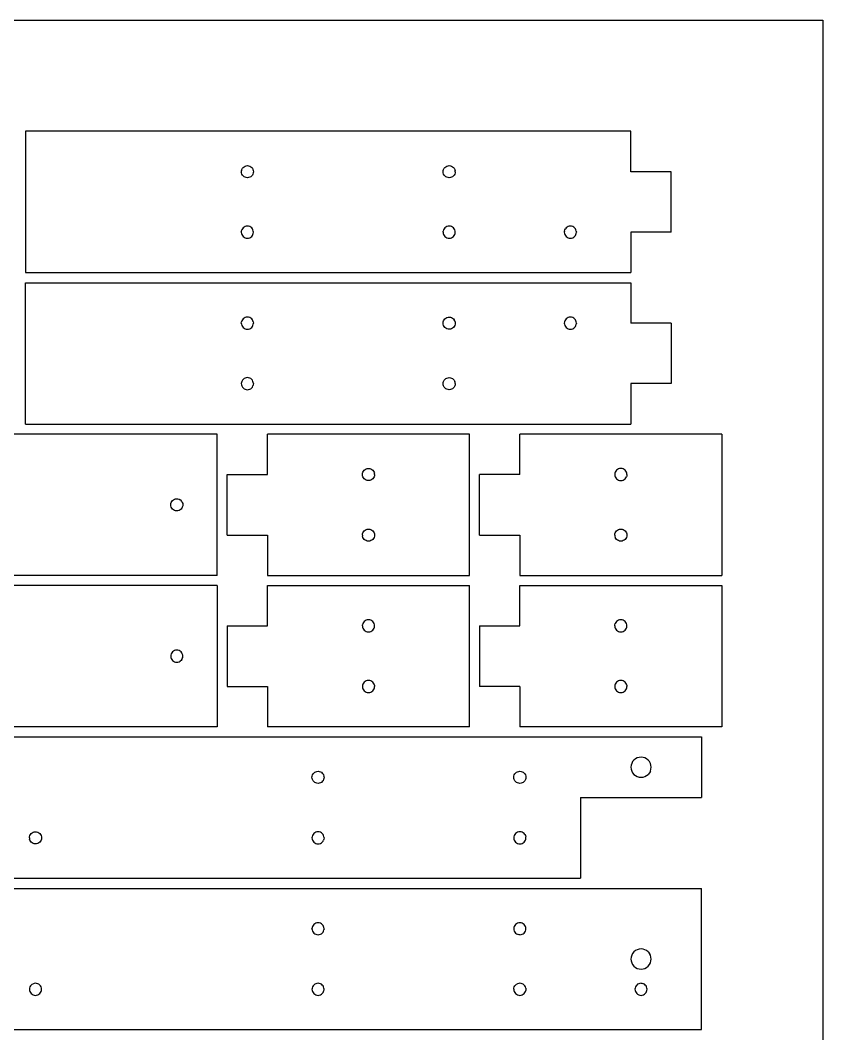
# Model space of a CAD drawing. Extents: x -122 to 122, y -61 to 61.
# Drawn here: x 82.2 to 122, y 10.8 to 61 of the extents above; entities that cross this region are included whole.
import ezdxf

# ---------------------------------------------------------------- set-up
doc = ezdxf.new("R2010")
doc.units = 0

msp = doc.modelspace()

# ---------------------------------------------------------------- linework, layer by layer
for p, q in [((-122, 61), (122, 61)), ((122, 61), (122, 10.5)), ((112.5, 55.5), (82.5, 55.5)), ((82.5, 55.5), (82.5, 48.5)), ((112.5, 53.5), (112.5, 55.5)), ((93.333, 53.749), (93.385, 53.777)), ((93.385, 53.777), (93.441, 53.794)), ((93.441, 53.794), (93.5, 53.8)), ((93.5, 53.8), (93.558, 53.794)), ((93.558, 53.794), (93.615, 53.777)), ((93.615, 53.777), (93.667, 53.749)), ((103.333, 53.749), (103.385, 53.777)), ((103.385, 53.777), (103.441, 53.794)), ((103.441, 53.794), (103.5, 53.8)), ((103.5, 53.8), (103.558, 53.794)), ((103.558, 53.794), (103.615, 53.777)), ((103.615, 53.777), (103.667, 53.749)), ((93.206, 53.559), (93.2, 53.5)), ((93.206, 53.441), (93.2, 53.5)), ((93.2, 53.5), (93.2, 53.5)), ((93.206, 53.559), (93.223, 53.615)), ((93.223, 53.385), (93.206, 53.441)), ((93.223, 53.615), (93.251, 53.667)), ((93.251, 53.333), (93.223, 53.385)), ((93.251, 53.667), (93.288, 53.712)), ((93.288, 53.288), (93.251, 53.333)), ((93.288, 53.712), (93.333, 53.749)), ((93.333, 53.251), (93.288, 53.288)), ((93.667, 53.749), (93.712, 53.712)), ((93.712, 53.288), (93.667, 53.251)), ((93.712, 53.712), (93.749, 53.667)), ((93.749, 53.333), (93.712, 53.288)), ((93.749, 53.667), (93.777, 53.615)), ((93.777, 53.385), (93.749, 53.333)), ((93.777, 53.615), (93.794, 53.559)), ((93.794, 53.441), (93.777, 53.385)), ((93.794, 53.559), (93.8, 53.5)), ((93.8, 53.5), (93.794, 53.441)), ((93.8, 53.5), (93.8, 53.5)), ((103.2, 53.5), (103.206, 53.559)), ((103.206, 53.441), (103.2, 53.5)), ((103.2, 53.5), (103.2, 53.5)), ((103.206, 53.559), (103.223, 53.615)), ((103.223, 53.385), (103.206, 53.441)), ((103.223, 53.615), (103.251, 53.667)), ((103.251, 53.333), (103.223, 53.385)), ((103.251, 53.667), (103.288, 53.712)), ((103.288, 53.288), (103.251, 53.333)), ((103.288, 53.712), (103.333, 53.749)), ((103.333, 53.251), (103.288, 53.288)), ((103.667, 53.749), (103.712, 53.712)), ((103.712, 53.288), (103.667, 53.251)), ((103.712, 53.712), (103.749, 53.667)), ((103.749, 53.333), (103.712, 53.288)), ((103.749, 53.667), (103.777, 53.615)), ((103.777, 53.385), (103.749, 53.333)), ((103.777, 53.615), (103.794, 53.559)), ((103.794, 53.441), (103.777, 53.385)), ((103.8, 53.5), (103.794, 53.559)), ((103.8, 53.5), (103.794, 53.441)), ((103.8, 53.5), (103.8, 53.5)), ((114.5, 53.5), (112.5, 53.5)), ((114.5, 50.5), (114.5, 53.5)), ((93.385, 53.223), (93.333, 53.251)), ((93.441, 53.206), (93.385, 53.223)), ((93.5, 53.2), (93.441, 53.206)), ((93.558, 53.206), (93.5, 53.2)), ((93.615, 53.223), (93.558, 53.206)), ((93.667, 53.251), (93.615, 53.223)), ((103.385, 53.223), (103.333, 53.251)), ((103.441, 53.206), (103.385, 53.223)), ((103.5, 53.2), (103.441, 53.206)), ((103.558, 53.206), (103.5, 53.2)), ((103.615, 53.223), (103.558, 53.206)), ((103.667, 53.251), (103.615, 53.223)), ((93.385, 50.777), (93.333, 50.749)), ((93.441, 50.794), (93.385, 50.777)), ((93.5, 50.8), (93.441, 50.794)), ((93.558, 50.794), (93.5, 50.8)), ((93.615, 50.777), (93.558, 50.794)), ((93.667, 50.749), (93.615, 50.777)), ((103.385, 50.777), (103.333, 50.749)), ((103.441, 50.794), (103.385, 50.777)), ((103.5, 50.8), (103.441, 50.794)), ((103.558, 50.794), (103.5, 50.8)), ((103.615, 50.777), (103.558, 50.794)), ((103.667, 50.749), (103.615, 50.777)), ((109.385, 50.777), (109.333, 50.749)), ((109.441, 50.794), (109.385, 50.777)), ((109.5, 50.8), (109.441, 50.794)), ((109.558, 50.794), (109.5, 50.8)), ((109.615, 50.777), (109.558, 50.794)), ((109.667, 50.749), (109.615, 50.777)), ((93.2, 50.5), (93.206, 50.559)), ((93.2, 50.5), (93.2, 50.5)), ((93.2, 50.5), (93.206, 50.441)), ((93.206, 50.559), (93.223, 50.615)), ((93.206, 50.441), (93.223, 50.385)), ((93.251, 50.667), (93.223, 50.615)), ((93.223, 50.385), (93.251, 50.333)), ((93.288, 50.712), (93.251, 50.667)), ((93.251, 50.333), (93.288, 50.288)), ((93.333, 50.749), (93.288, 50.712)), ((93.288, 50.288), (93.333, 50.251)), ((93.333, 50.251), (93.385, 50.223)), ((93.615, 50.223), (93.667, 50.251)), ((93.712, 50.712), (93.667, 50.749)), ((93.667, 50.251), (93.712, 50.288)), ((93.749, 50.667), (93.712, 50.712)), ((93.712, 50.288), (93.749, 50.333)), ((93.777, 50.615), (93.749, 50.667)), ((93.749, 50.333), (93.777, 50.385)), ((93.794, 50.559), (93.777, 50.615)), ((93.777, 50.385), (93.794, 50.441)), ((93.8, 50.5), (93.794, 50.559)), ((93.794, 50.441), (93.8, 50.5)), ((93.8, 50.5), (93.8, 50.5)), ((103.2, 50.5), (103.206, 50.559)), ((103.2, 50.5), (103.2, 50.5)), ((103.2, 50.5), (103.206, 50.441)), ((103.223, 50.615), (103.206, 50.559)), ((103.206, 50.441), (103.223, 50.385)), ((103.251, 50.667), (103.223, 50.615)), ((103.223, 50.385), (103.251, 50.333)), ((103.288, 50.712), (103.251, 50.667)), ((103.251, 50.333), (103.288, 50.288)), ((103.333, 50.749), (103.288, 50.712)), ((103.288, 50.288), (103.333, 50.251)), ((103.333, 50.251), (103.385, 50.223)), ((103.615, 50.223), (103.667, 50.251)), ((103.712, 50.712), (103.667, 50.749)), ((103.667, 50.251), (103.712, 50.288)), ((103.749, 50.667), (103.712, 50.712)), ((103.712, 50.288), (103.749, 50.333)), ((103.777, 50.615), (103.749, 50.667)), ((103.749, 50.333), (103.777, 50.385)), ((103.794, 50.559), (103.777, 50.615)), ((103.777, 50.385), (103.794, 50.441)), ((103.8, 50.5), (103.794, 50.559)), ((103.794, 50.441), (103.8, 50.5)), ((103.8, 50.5), (103.8, 50.5)), ((109.206, 50.559), (109.2, 50.5)), ((109.2, 50.5), (109.2, 50.5)), ((109.2, 50.5), (109.206, 50.441)), ((109.206, 50.559), (109.223, 50.615)), ((109.206, 50.441), (109.223, 50.385)), ((109.223, 50.615), (109.251, 50.667)), ((109.223, 50.385), (109.251, 50.333)), ((109.288, 50.712), (109.251, 50.667)), ((109.251, 50.333), (109.288, 50.288)), ((109.333, 50.749), (109.288, 50.712)), ((109.288, 50.288), (109.333, 50.251)), ((109.333, 50.251), (109.385, 50.223)), ((109.615, 50.223), (109.667, 50.251)), ((109.712, 50.712), (109.667, 50.749)), ((109.667, 50.251), (109.712, 50.288)), ((109.749, 50.667), (109.712, 50.712)), ((109.712, 50.288), (109.749, 50.333)), ((109.777, 50.615), (109.749, 50.667)), ((109.749, 50.333), (109.777, 50.385)), ((109.794, 50.559), (109.777, 50.615)), ((109.777, 50.385), (109.794, 50.441)), ((109.794, 50.559), (109.8, 50.5)), ((109.794, 50.441), (109.8, 50.5)), ((109.8, 50.5), (109.8, 50.5)), ((112.5, 50.5), (112.5, 48.5)), ((114.5, 50.5), (112.5, 50.5)), ((93.385, 50.223), (93.441, 50.206)), ((93.441, 50.206), (93.5, 50.2)), ((93.5, 50.2), (93.558, 50.206)), ((93.558, 50.206), (93.615, 50.223)), ((103.385, 50.223), (103.441, 50.206)), ((103.441, 50.206), (103.5, 50.2)), ((103.5, 50.2), (103.558, 50.206)), ((103.558, 50.206), (103.615, 50.223)), ((109.385, 50.223), (109.441, 50.206)), ((109.441, 50.206), (109.5, 50.2)), ((109.5, 50.2), (109.558, 50.206)), ((109.558, 50.206), (109.615, 50.223)), ((82.5, 48.5), (112.5, 48.5)), ((82.5, 48), (112.5, 48)), ((82.5, 41), (82.5, 48)), ((112.5, 48), (112.5, 46)), ((93.333, 46.249), (93.288, 46.212)), ((93.385, 46.277), (93.333, 46.249)), ((93.441, 46.294), (93.385, 46.277)), ((93.5, 46.3), (93.441, 46.294)), ((93.559, 46.294), (93.5, 46.3)), ((93.615, 46.277), (93.559, 46.294)), ((93.667, 46.249), (93.615, 46.277)), ((93.712, 46.212), (93.667, 46.249)), ((103.288, 46.212), (103.333, 46.249)), ((103.333, 46.249), (103.385, 46.277)), ((103.385, 46.277), (103.441, 46.294)), ((103.441, 46.294), (103.5, 46.3)), ((103.5, 46.3), (103.559, 46.294)), ((103.559, 46.294), (103.615, 46.277)), ((103.615, 46.277), (103.667, 46.249)), ((103.667, 46.249), (103.712, 46.212)), ((109.333, 46.249), (109.288, 46.212)), ((109.385, 46.277), (109.333, 46.249)), ((109.441, 46.294), (109.385, 46.277)), ((109.5, 46.3), (109.441, 46.294)), ((109.559, 46.294), (109.5, 46.3)), ((109.615, 46.277), (109.559, 46.294)), ((109.667, 46.249), (109.615, 46.277)), ((109.712, 46.212), (109.667, 46.249)), ((93.2, 46), (93.206, 46.059)), ((93.2, 46), (93.2, 46)), ((93.2, 46), (93.206, 45.941)), ((93.223, 46.115), (93.206, 46.059)), ((93.206, 45.941), (93.223, 45.885)), ((93.251, 46.167), (93.223, 46.115)), ((93.223, 45.885), (93.251, 45.833)), ((93.288, 46.212), (93.251, 46.167)), ((93.251, 45.833), (93.288, 45.788)), ((93.288, 45.788), (93.333, 45.751)), ((93.333, 45.751), (93.385, 45.723)), ((93.615, 45.723), (93.667, 45.751)), ((93.667, 45.751), (93.712, 45.788)), ((93.749, 46.167), (93.712, 46.212)), ((93.712, 45.788), (93.749, 45.833)), ((93.777, 46.115), (93.749, 46.167)), ((93.749, 45.833), (93.777, 45.885)), ((93.794, 46.059), (93.777, 46.115)), ((93.777, 45.885), (93.794, 45.941)), ((93.794, 46.059), (93.8, 46)), ((93.794, 45.941), (93.8, 46)), ((93.8, 46), (93.8, 46)), ((103.2, 46), (103.206, 46.059)), ((103.206, 45.941), (103.2, 46)), ((103.2, 46), (103.2, 46)), ((103.206, 46.059), (103.223, 46.115)), ((103.223, 45.885), (103.206, 45.941)), ((103.223, 46.115), (103.251, 46.167)), ((103.251, 45.833), (103.223, 45.885)), ((103.251, 46.167), (103.288, 46.212)), ((103.288, 45.788), (103.251, 45.833)), ((103.333, 45.751), (103.288, 45.788)), ((103.385, 45.723), (103.333, 45.751)), ((103.667, 45.751), (103.615, 45.723)), ((103.712, 45.788), (103.667, 45.751)), ((103.712, 46.212), (103.749, 46.167)), ((103.749, 45.833), (103.712, 45.788)), ((103.777, 46.115), (103.749, 46.167)), ((103.777, 45.885), (103.749, 45.833)), ((103.794, 46.059), (103.777, 46.115)), ((103.794, 45.941), (103.777, 45.885)), ((103.794, 46.059), (103.8, 46)), ((103.8, 46), (103.794, 45.941)), ((103.8, 46), (103.8, 46)), ((109.206, 46.059), (109.2, 46)), ((109.2, 46), (109.206, 45.941)), ((109.2, 46), (109.2, 46)), ((109.223, 46.115), (109.206, 46.059)), ((109.206, 45.941), (109.223, 45.885)), ((109.251, 46.167), (109.223, 46.115)), ((109.223, 45.885), (109.251, 45.833)), ((109.288, 46.212), (109.251, 46.167)), ((109.251, 45.833), (109.288, 45.788)), ((109.288, 45.788), (109.333, 45.751)), ((109.333, 45.751), (109.385, 45.723)), ((109.615, 45.723), (109.667, 45.751)), ((109.667, 45.751), (109.712, 45.788)), ((109.749, 46.167), (109.712, 46.212)), ((109.712, 45.788), (109.749, 45.833)), ((109.777, 46.115), (109.749, 46.167)), ((109.749, 45.833), (109.777, 45.885)), ((109.794, 46.059), (109.777, 46.115)), ((109.777, 45.885), (109.794, 45.941)), ((109.8, 46), (109.794, 46.059)), ((109.8, 46), (109.794, 45.941)), ((109.8, 46), (109.8, 46)), ((114.5, 46), (112.5, 46)), ((114.5, 46), (114.5, 43)), ((93.385, 45.723), (93.441, 45.706)), ((93.441, 45.706), (93.5, 45.7)), ((93.5, 45.7), (93.559, 45.706)), ((93.559, 45.706), (93.615, 45.723)), ((103.441, 45.706), (103.385, 45.723)), ((103.5, 45.7), (103.441, 45.706)), ((103.559, 45.706), (103.5, 45.7)), ((103.615, 45.723), (103.559, 45.706)), ((109.385, 45.723), (109.441, 45.706)), ((109.441, 45.706), (109.5, 45.7)), ((109.5, 45.7), (109.559, 45.706)), ((109.559, 45.706), (109.615, 45.723)), ((93.333, 43.249), (93.288, 43.212)), ((93.385, 43.277), (93.333, 43.249)), ((93.441, 43.294), (93.385, 43.277)), ((93.5, 43.3), (93.441, 43.294)), ((93.559, 43.294), (93.5, 43.3)), ((93.615, 43.277), (93.559, 43.294)), ((93.667, 43.249), (93.615, 43.277)), ((93.712, 43.212), (93.667, 43.249)), ((103.288, 43.212), (103.333, 43.249)), ((103.333, 43.249), (103.385, 43.277)), ((103.385, 43.277), (103.441, 43.294)), ((103.441, 43.294), (103.5, 43.3)), ((103.5, 43.3), (103.559, 43.294)), ((103.559, 43.294), (103.615, 43.277)), ((103.615, 43.277), (103.667, 43.249)), ((103.667, 43.249), (103.712, 43.212)), ((93.206, 43.059), (93.2, 43)), ((93.2, 43), (93.206, 42.941)), ((93.223, 43.115), (93.206, 43.059)), ((93.206, 42.941), (93.223, 42.885)), ((93.251, 43.167), (93.223, 43.115)), ((93.223, 42.885), (93.251, 42.833)), ((93.288, 43.212), (93.251, 43.167)), ((93.251, 42.833), (93.288, 42.788)), ((93.288, 42.788), (93.333, 42.751)), ((93.333, 42.751), (93.385, 42.723)), ((93.385, 42.723), (93.441, 42.706)), ((93.559, 42.706), (93.615, 42.723)), ((93.615, 42.723), (93.667, 42.751)), ((93.667, 42.751), (93.712, 42.788)), ((93.749, 43.167), (93.712, 43.212)), ((93.712, 42.788), (93.749, 42.833)), ((93.777, 43.115), (93.749, 43.167)), ((93.749, 42.833), (93.777, 42.885)), ((93.794, 43.059), (93.777, 43.115)), ((93.794, 42.941), (93.777, 42.885)), ((93.8, 43), (93.794, 43.059)), ((93.8, 43), (93.794, 42.941)), ((103.2, 43), (103.206, 43.059)), ((103.206, 42.941), (103.2, 43)), ((103.206, 43.059), (103.223, 43.115)), ((103.223, 42.885), (103.206, 42.941)), ((103.223, 43.115), (103.251, 43.167)), ((103.251, 42.833), (103.223, 42.885)), ((103.251, 43.167), (103.288, 43.212)), ((103.288, 42.788), (103.251, 42.833)), ((103.333, 42.751), (103.288, 42.788)), ((103.385, 42.723), (103.333, 42.751)), ((103.441, 42.706), (103.385, 42.723)), ((103.615, 42.723), (103.559, 42.706)), ((103.667, 42.751), (103.615, 42.723)), ((103.712, 42.788), (103.667, 42.751)), ((103.712, 43.212), (103.749, 43.167)), ((103.749, 42.833), (103.712, 42.788)), ((103.749, 43.167), (103.777, 43.115)), ((103.777, 42.885), (103.749, 42.833)), ((103.794, 43.059), (103.777, 43.115)), ((103.794, 42.941), (103.777, 42.885)), ((103.8, 43), (103.794, 43.059)), ((103.8, 43), (103.794, 42.941)), ((112.5, 43), (112.5, 41)), ((114.5, 43), (112.5, 43)), ((93.441, 42.706), (93.5, 42.7)), ((93.5, 42.7), (93.559, 42.706)), ((103.5, 42.7), (103.441, 42.706)), ((103.559, 42.706), (103.5, 42.7)), ((82.5, 41), (112.5, 41)), ((92, 40.5), (12, 40.5)), ((92, 33.5), (92, 40.5)), ((94.5, 38.5), (94.5, 40.5)), ((104.5, 40.5), (94.5, 40.5)), ((104.5, 33.5), (104.5, 40.5)), ((107, 38.5), (107, 40.5)), ((117, 40.5), (107, 40.5)), ((117, 40.5), (117, 33.5)), ((99.251, 38.667), (99.288, 38.712)), ((99.288, 38.712), (99.333, 38.749)), ((99.333, 38.749), (99.385, 38.777)), ((99.385, 38.777), (99.441, 38.794)), ((99.441, 38.794), (99.5, 38.8)), ((99.5, 38.8), (99.559, 38.794)), ((99.559, 38.794), (99.615, 38.777)), ((99.615, 38.777), (99.667, 38.749)), ((99.667, 38.749), (99.712, 38.712)), ((99.712, 38.712), (99.749, 38.667)), ((111.788, 38.712), (111.751, 38.667)), ((111.833, 38.749), (111.788, 38.712)), ((111.885, 38.777), (111.833, 38.749)), ((111.941, 38.794), (111.885, 38.777)), ((112, 38.8), (111.941, 38.794)), ((112.059, 38.794), (112, 38.8)), ((112.115, 38.777), (112.059, 38.794)), ((112.167, 38.749), (112.115, 38.777)), ((112.212, 38.712), (112.167, 38.749)), ((112.249, 38.667), (112.212, 38.712)), ((92.5, 35.5), (92.5, 38.5)), ((92.5, 38.5), (94.5, 38.5)), ((99.2, 38.5), (99.206, 38.559)), ((99.206, 38.441), (99.2, 38.5)), ((99.2, 38.5), (99.2, 38.5)), ((99.206, 38.559), (99.223, 38.615)), ((99.223, 38.385), (99.206, 38.441)), ((99.223, 38.615), (99.251, 38.667)), ((99.251, 38.333), (99.223, 38.385)), ((99.288, 38.288), (99.251, 38.333)), ((99.333, 38.251), (99.288, 38.288)), ((99.385, 38.223), (99.333, 38.251)), ((99.441, 38.206), (99.385, 38.223)), ((99.5, 38.2), (99.441, 38.206)), ((99.559, 38.206), (99.5, 38.2)), ((99.615, 38.223), (99.559, 38.206)), ((99.667, 38.251), (99.615, 38.223)), ((99.712, 38.288), (99.667, 38.251)), ((99.749, 38.333), (99.712, 38.288)), ((99.749, 38.667), (99.777, 38.615)), ((99.777, 38.385), (99.749, 38.333)), ((99.777, 38.615), (99.794, 38.559)), ((99.794, 38.441), (99.777, 38.385)), ((99.8, 38.5), (99.794, 38.559)), ((99.8, 38.5), (99.794, 38.441)), ((99.8, 38.5), (99.8, 38.5)), ((107, 38.5), (105, 38.5)), ((105, 35.5), (105, 38.5)), ((111.706, 38.559), (111.7, 38.5)), ((111.7, 38.5), (111.706, 38.441)), ((111.7, 38.5), (111.7, 38.5)), ((111.723, 38.615), (111.706, 38.559)), ((111.706, 38.441), (111.723, 38.385)), ((111.751, 38.667), (111.723, 38.615)), ((111.723, 38.385), (111.751, 38.333)), ((111.751, 38.333), (111.788, 38.288)), ((111.788, 38.288), (111.833, 38.251)), ((111.833, 38.251), (111.885, 38.223)), ((111.885, 38.223), (111.941, 38.206)), ((111.941, 38.206), (112, 38.2)), ((112, 38.2), (112.059, 38.206)), ((112.059, 38.206), (112.115, 38.223)), ((112.115, 38.223), (112.167, 38.251)), ((112.167, 38.251), (112.212, 38.288)), ((112.212, 38.288), (112.249, 38.333)), ((112.277, 38.615), (112.249, 38.667)), ((112.249, 38.333), (112.277, 38.385)), ((112.294, 38.559), (112.277, 38.615)), ((112.294, 38.441), (112.277, 38.385)), ((112.3, 38.5), (112.294, 38.559)), ((112.3, 38.5), (112.294, 38.441)), ((112.3, 38.5), (112.3, 38.5)), ((89.751, 37.167), (89.788, 37.212)), ((89.788, 37.212), (89.833, 37.25)), ((89.833, 37.25), (89.885, 37.277)), ((89.885, 37.277), (89.941, 37.294)), ((89.941, 37.294), (90, 37.3)), ((90, 37.3), (90.059, 37.294)), ((90.059, 37.294), (90.115, 37.277)), ((90.115, 37.277), (90.167, 37.25)), ((90.212, 37.212), (90.167, 37.25)), ((90.249, 37.167), (90.212, 37.212)), ((89.7, 37), (89.706, 37.059)), ((89.706, 36.942), (89.7, 37)), ((89.706, 37.059), (89.723, 37.115)), ((89.723, 36.885), (89.706, 36.942)), ((89.723, 37.115), (89.751, 37.167)), ((89.751, 36.833), (89.723, 36.885)), ((89.788, 36.788), (89.751, 36.833)), ((89.833, 36.751), (89.788, 36.788)), ((89.885, 36.723), (89.833, 36.751)), ((89.941, 36.706), (89.885, 36.723)), ((90, 36.7), (89.941, 36.706)), ((90.059, 36.706), (90, 36.7)), ((90.115, 36.723), (90.059, 36.706)), ((90.167, 36.751), (90.115, 36.723)), ((90.212, 36.788), (90.167, 36.751)), ((90.249, 36.833), (90.212, 36.788)), ((90.249, 37.167), (90.277, 37.115)), ((90.277, 36.885), (90.249, 36.833)), ((90.277, 37.115), (90.294, 37.059)), ((90.294, 36.942), (90.277, 36.885)), ((90.294, 37.059), (90.3, 37)), ((90.3, 37), (90.294, 36.942)), ((99.251, 35.667), (99.288, 35.712)), ((99.288, 35.712), (99.333, 35.749)), ((99.333, 35.749), (99.385, 35.777)), ((99.385, 35.777), (99.441, 35.794)), ((99.441, 35.794), (99.5, 35.8)), ((99.5, 35.8), (99.559, 35.794)), ((99.559, 35.794), (99.615, 35.777)), ((99.615, 35.777), (99.667, 35.749)), ((99.667, 35.749), (99.712, 35.712)), ((99.712, 35.712), (99.749, 35.667)), ((111.751, 35.667), (111.788, 35.712)), ((111.788, 35.712), (111.833, 35.749)), ((111.833, 35.749), (111.885, 35.777)), ((111.885, 35.777), (111.941, 35.794)), ((111.941, 35.794), (112, 35.8)), ((112, 35.8), (112.059, 35.794)), ((112.059, 35.794), (112.115, 35.777)), ((112.115, 35.777), (112.167, 35.749)), ((112.167, 35.749), (112.212, 35.712)), ((112.212, 35.712), (112.249, 35.667)), ((92.5, 35.5), (94.5, 35.5)), ((94.5, 35.5), (94.5, 33.5)), ((99.2, 35.5), (99.206, 35.559)), ((99.2, 35.5), (99.206, 35.442)), ((99.206, 35.559), (99.223, 35.615)), ((99.223, 35.385), (99.206, 35.442)), ((99.223, 35.615), (99.251, 35.667)), ((99.251, 35.333), (99.223, 35.385)), ((99.288, 35.288), (99.251, 35.333)), ((99.333, 35.251), (99.288, 35.288)), ((99.385, 35.223), (99.333, 35.251)), ((99.441, 35.206), (99.385, 35.223)), ((99.5, 35.2), (99.441, 35.206)), ((99.559, 35.206), (99.5, 35.2)), ((99.615, 35.223), (99.559, 35.206)), ((99.667, 35.251), (99.615, 35.223)), ((99.712, 35.288), (99.667, 35.251)), ((99.749, 35.333), (99.712, 35.288)), ((99.749, 35.667), (99.777, 35.615)), ((99.777, 35.385), (99.749, 35.333)), ((99.777, 35.615), (99.794, 35.559)), ((99.794, 35.442), (99.777, 35.385)), ((99.794, 35.559), (99.8, 35.5)), ((99.8, 35.5), (99.794, 35.442)), ((105, 35.5), (107, 35.5)), ((107, 35.5), (107, 33.5)), ((111.7, 35.5), (111.706, 35.559)), ((111.7, 35.5), (111.706, 35.442)), ((111.706, 35.559), (111.723, 35.615)), ((111.706, 35.442), (111.723, 35.385)), ((111.723, 35.615), (111.751, 35.667)), ((111.751, 35.333), (111.723, 35.385)), ((111.788, 35.288), (111.751, 35.333)), ((111.833, 35.251), (111.788, 35.288)), ((111.885, 35.223), (111.833, 35.251)), ((111.941, 35.206), (111.885, 35.223)), ((112, 35.2), (111.941, 35.206)), ((112.059, 35.206), (112, 35.2)), ((112.115, 35.223), (112.059, 35.206)), ((112.167, 35.251), (112.115, 35.223)), ((112.212, 35.288), (112.167, 35.251)), ((112.249, 35.333), (112.212, 35.288)), ((112.249, 35.667), (112.277, 35.615)), ((112.277, 35.385), (112.249, 35.333)), ((112.277, 35.615), (112.294, 35.559)), ((112.294, 35.442), (112.277, 35.385)), ((112.294, 35.559), (112.3, 35.5)), ((112.3, 35.5), (112.294, 35.442)), ((92, 33.5), (12, 33.5)), ((94.5, 33.5), (104.5, 33.5)), ((107, 33.5), (117, 33.5)), ((92, 33), (12, 33)), ((92, 33), (92, 26)), ((94.5, 31), (94.5, 33)), ((94.5, 33), (104.5, 33)), ((104.5, 26), (104.5, 33)), ((107, 33), (117, 33)), ((107, 31), (107, 33)), ((117, 33), (117, 26)), ((99.251, 31.167), (99.223, 31.115)), ((99.288, 31.212), (99.251, 31.167)), ((99.333, 31.249), (99.288, 31.212)), ((99.385, 31.277), (99.333, 31.249)), ((99.441, 31.294), (99.385, 31.277)), ((99.5, 31.3), (99.441, 31.294)), ((99.559, 31.294), (99.5, 31.3)), ((99.615, 31.277), (99.559, 31.294)), ((99.667, 31.249), (99.615, 31.277)), ((99.712, 31.212), (99.667, 31.249)), ((99.749, 31.167), (99.712, 31.212)), ((99.777, 31.115), (99.749, 31.167)), ((111.751, 31.167), (111.723, 31.115)), ((111.788, 31.212), (111.751, 31.167)), ((111.833, 31.249), (111.788, 31.212)), ((111.885, 31.277), (111.833, 31.249)), ((111.941, 31.294), (111.885, 31.277)), ((112, 31.3), (111.941, 31.294)), ((112.059, 31.294), (112, 31.3)), ((112.115, 31.277), (112.059, 31.294)), ((112.167, 31.249), (112.115, 31.277)), ((112.212, 31.212), (112.167, 31.249)), ((112.249, 31.167), (112.212, 31.212)), ((112.277, 31.115), (112.249, 31.167)), ((92.5, 31), (92.5, 28)), ((92.5, 31), (94.5, 31)), ((99.2, 31), (99.206, 31.059)), ((99.2, 31), (99.206, 30.941)), ((99.2, 31), (99.2, 31)), ((99.223, 31.115), (99.206, 31.059)), ((99.206, 30.941), (99.223, 30.885)), ((99.223, 30.885), (99.251, 30.833)), ((99.251, 30.833), (99.288, 30.788)), ((99.288, 30.788), (99.333, 30.751)), ((99.333, 30.751), (99.385, 30.723)), ((99.385, 30.723), (99.441, 30.706)), ((99.441, 30.706), (99.5, 30.7)), ((99.5, 30.7), (99.559, 30.706)), ((99.559, 30.706), (99.615, 30.723)), ((99.615, 30.723), (99.667, 30.751)), ((99.667, 30.751), (99.712, 30.788)), ((99.712, 30.788), (99.749, 30.833)), ((99.749, 30.833), (99.777, 30.885)), ((99.794, 31.059), (99.777, 31.115)), ((99.777, 30.885), (99.794, 30.941)), ((99.8, 31), (99.794, 31.059)), ((99.794, 30.941), (99.8, 31)), ((99.8, 31), (99.8, 31)), ((105, 31), (107, 31)), ((105, 31), (105, 28)), ((111.7, 31), (111.706, 31.059)), ((111.7, 31), (111.7, 31)), ((111.7, 31), (111.706, 30.941)), ((111.706, 31.059), (111.723, 31.115)), ((111.706, 30.941), (111.723, 30.885)), ((111.723, 30.885), (111.751, 30.833)), ((111.751, 30.833), (111.788, 30.788)), ((111.788, 30.788), (111.833, 30.751)), ((111.833, 30.751), (111.885, 30.723)), ((111.885, 30.723), (111.941, 30.706)), ((111.941, 30.706), (112, 30.7)), ((112, 30.7), (112.059, 30.706)), ((112.059, 30.706), (112.115, 30.723)), ((112.115, 30.723), (112.167, 30.751)), ((112.167, 30.751), (112.212, 30.788)), ((112.212, 30.788), (112.249, 30.833)), ((112.249, 30.833), (112.277, 30.885)), ((112.294, 31.059), (112.277, 31.115)), ((112.277, 30.885), (112.294, 30.941)), ((112.3, 31), (112.294, 31.059)), ((112.294, 30.941), (112.3, 31)), ((112.3, 31), (112.3, 31)), ((89.751, 29.667), (89.723, 29.615)), ((89.788, 29.712), (89.751, 29.667)), ((89.833, 29.749), (89.788, 29.712)), ((89.885, 29.777), (89.833, 29.749)), ((89.941, 29.794), (89.885, 29.777)), ((90, 29.8), (89.941, 29.794)), ((90.059, 29.794), (90, 29.8)), ((90.115, 29.777), (90.059, 29.794)), ((90.167, 29.749), (90.115, 29.777)), ((90.212, 29.712), (90.167, 29.749)), ((90.249, 29.667), (90.212, 29.712)), ((90.277, 29.615), (90.249, 29.667)), ((89.706, 29.559), (89.7, 29.5)), ((89.7, 29.5), (89.706, 29.442)), ((89.723, 29.615), (89.706, 29.559)), ((89.706, 29.442), (89.723, 29.385)), ((89.723, 29.385), (89.751, 29.333)), ((89.751, 29.333), (89.788, 29.288)), ((89.788, 29.288), (89.833, 29.251)), ((89.833, 29.251), (89.885, 29.223)), ((89.885, 29.223), (89.941, 29.206)), ((89.941, 29.206), (90, 29.2)), ((90, 29.2), (90.059, 29.206)), ((90.059, 29.206), (90.115, 29.223)), ((90.115, 29.223), (90.167, 29.251)), ((90.212, 29.288), (90.167, 29.251)), ((90.249, 29.333), (90.212, 29.288)), ((90.249, 29.333), (90.277, 29.385)), ((90.294, 29.559), (90.277, 29.615)), ((90.277, 29.385), (90.294, 29.442)), ((90.3, 29.5), (90.294, 29.559)), ((90.294, 29.442), (90.3, 29.5)), ((99.251, 28.167), (99.223, 28.115)), ((99.288, 28.212), (99.251, 28.167)), ((99.333, 28.249), (99.288, 28.212)), ((99.385, 28.277), (99.333, 28.249)), ((99.441, 28.294), (99.385, 28.277)), ((99.5, 28.3), (99.441, 28.294)), ((99.559, 28.294), (99.5, 28.3)), ((99.615, 28.277), (99.559, 28.294)), ((99.667, 28.249), (99.615, 28.277)), ((99.712, 28.212), (99.667, 28.249)), ((99.749, 28.167), (99.712, 28.212)), ((99.777, 28.115), (99.749, 28.167)), ((111.751, 28.167), (111.723, 28.115)), ((111.788, 28.212), (111.751, 28.167)), ((111.833, 28.249), (111.788, 28.212)), ((111.885, 28.277), (111.833, 28.249)), ((111.941, 28.294), (111.885, 28.277)), ((112, 28.3), (111.941, 28.294)), ((112.059, 28.294), (112, 28.3)), ((112.115, 28.277), (112.059, 28.294)), ((112.167, 28.249), (112.115, 28.277)), ((112.212, 28.212), (112.167, 28.249)), ((112.249, 28.167), (112.212, 28.212)), ((112.277, 28.115), (112.249, 28.167)), ((92.5, 28), (94.5, 28)), ((94.5, 28), (94.5, 26)), ((99.206, 28.059), (99.2, 28)), ((99.2, 28), (99.2, 28)), ((99.2, 28), (99.206, 27.941)), ((99.223, 28.115), (99.206, 28.059)), ((99.206, 27.941), (99.223, 27.885)), ((99.223, 27.885), (99.251, 27.833)), ((99.251, 27.833), (99.288, 27.788)), ((99.288, 27.788), (99.333, 27.751)), ((99.333, 27.751), (99.385, 27.723)), ((99.385, 27.723), (99.441, 27.706)), ((99.441, 27.706), (99.5, 27.7)), ((99.5, 27.7), (99.559, 27.706)), ((99.559, 27.706), (99.615, 27.723)), ((99.615, 27.723), (99.667, 27.751)), ((99.667, 27.751), (99.712, 27.788)), ((99.712, 27.788), (99.749, 27.833)), ((99.749, 27.833), (99.777, 27.885)), ((99.794, 28.059), (99.777, 28.115)), ((99.777, 27.885), (99.794, 27.941)), ((99.794, 28.059), (99.8, 28)), ((99.794, 27.941), (99.8, 28)), ((99.8, 28), (99.8, 28)), ((107, 28), (105, 28)), ((107, 28), (107, 26)), ((111.706, 28.059), (111.7, 28)), ((111.7, 28), (111.7, 28)), ((111.7, 28), (111.706, 27.941)), ((111.723, 28.115), (111.706, 28.059)), ((111.706, 27.941), (111.723, 27.885)), ((111.723, 27.885), (111.751, 27.833)), ((111.751, 27.833), (111.788, 27.788)), ((111.788, 27.788), (111.833, 27.751)), ((111.833, 27.751), (111.885, 27.723)), ((111.885, 27.723), (111.941, 27.706)), ((111.941, 27.706), (112, 27.7)), ((112, 27.7), (112.059, 27.706)), ((112.059, 27.706), (112.115, 27.723)), ((112.115, 27.723), (112.167, 27.751)), ((112.167, 27.751), (112.212, 27.788)), ((112.212, 27.788), (112.249, 27.833)), ((112.249, 27.833), (112.277, 27.885)), ((112.294, 28.059), (112.277, 28.115)), ((112.277, 27.885), (112.294, 27.941)), ((112.294, 28.059), (112.3, 28)), ((112.294, 27.941), (112.3, 28)), ((112.3, 28), (112.3, 28)), ((92, 26), (12, 26)), ((104.5, 26), (94.5, 26)), ((117, 26), (107, 26)), ((66, 25.5), (116, 25.5)), ((116, 25.5), (116, 22.5)), ((112.538, 24.191), (112.51, 24.098)), ((112.584, 24.278), (112.538, 24.191)), ((112.646, 24.354), (112.584, 24.278)), ((112.722, 24.416), (112.646, 24.354)), ((112.809, 24.462), (112.722, 24.416)), ((112.902, 24.49), (112.809, 24.462)), ((113, 24.5), (112.902, 24.49)), ((113.098, 24.49), (113, 24.5)), ((113.191, 24.462), (113.098, 24.49)), ((113.278, 24.416), (113.191, 24.462)), ((113.354, 24.354), (113.278, 24.416)), ((113.416, 24.278), (113.354, 24.354)), ((113.462, 24.191), (113.416, 24.278)), ((113.49, 24.098), (113.462, 24.191)), ((96.723, 23.615), (96.751, 23.667)), ((96.751, 23.667), (96.788, 23.712)), ((96.788, 23.712), (96.833, 23.749)), ((96.833, 23.749), (96.885, 23.777)), ((96.885, 23.777), (96.941, 23.794)), ((96.941, 23.794), (97, 23.8)), ((97, 23.8), (97.058, 23.794)), ((97.058, 23.794), (97.115, 23.777)), ((97.115, 23.777), (97.167, 23.749)), ((97.167, 23.749), (97.212, 23.712)), ((97.212, 23.712), (97.249, 23.667)), ((97.249, 23.667), (97.277, 23.615)), ((106.723, 23.615), (106.751, 23.667)), ((106.751, 23.667), (106.788, 23.712)), ((106.788, 23.712), (106.833, 23.749)), ((106.833, 23.749), (106.885, 23.777)), ((106.885, 23.777), (106.941, 23.794)), ((106.941, 23.794), (107, 23.8)), ((107, 23.8), (107.058, 23.794)), ((107.058, 23.794), (107.115, 23.777)), ((107.115, 23.777), (107.167, 23.749)), ((107.212, 23.712), (107.167, 23.749)), ((107.249, 23.667), (107.212, 23.712)), ((107.249, 23.667), (107.277, 23.615)), ((112.51, 24.098), (112.5, 24)), ((112.5, 24), (112.51, 23.902)), ((112.51, 23.902), (112.538, 23.809)), ((112.538, 23.809), (112.584, 23.722)), ((112.584, 23.722), (112.646, 23.646)), ((112.646, 23.646), (112.722, 23.584)), ((113.278, 23.584), (113.354, 23.646)), ((113.416, 23.722), (113.354, 23.646)), ((113.462, 23.809), (113.416, 23.722)), ((113.462, 23.809), (113.49, 23.902)), ((113.5, 24), (113.49, 24.098)), ((113.49, 23.902), (113.5, 24)), ((96.7, 23.5), (96.706, 23.558)), ((96.706, 23.441), (96.7, 23.5)), ((96.706, 23.558), (96.723, 23.615)), ((96.723, 23.385), (96.706, 23.441)), ((96.751, 23.333), (96.723, 23.385)), ((96.788, 23.288), (96.751, 23.333)), ((96.833, 23.251), (96.788, 23.288)), ((96.885, 23.223), (96.833, 23.251)), ((96.941, 23.206), (96.885, 23.223)), ((97, 23.2), (96.941, 23.206)), ((97.058, 23.206), (97, 23.2)), ((97.115, 23.223), (97.058, 23.206)), ((97.167, 23.251), (97.115, 23.223)), ((97.212, 23.288), (97.167, 23.251)), ((97.249, 23.333), (97.212, 23.288)), ((97.277, 23.385), (97.249, 23.333)), ((97.277, 23.615), (97.294, 23.558)), ((97.294, 23.441), (97.277, 23.385)), ((97.298, 23.523), (97.294, 23.558)), ((97.3, 23.5), (97.294, 23.441)), ((97.3, 23.5), (97.298, 23.523)), ((106.7, 23.5), (106.706, 23.558)), ((106.702, 23.477), (106.7, 23.5)), ((106.706, 23.441), (106.702, 23.477)), ((106.706, 23.558), (106.723, 23.615)), ((106.723, 23.385), (106.706, 23.441)), ((106.751, 23.333), (106.723, 23.385)), ((106.788, 23.288), (106.751, 23.333)), ((106.833, 23.251), (106.788, 23.288)), ((106.885, 23.223), (106.833, 23.251)), ((106.941, 23.206), (106.885, 23.223)), ((107, 23.2), (106.941, 23.206)), ((107.058, 23.206), (107, 23.2)), ((107.115, 23.223), (107.058, 23.206)), ((107.167, 23.251), (107.115, 23.223)), ((107.212, 23.288), (107.167, 23.251)), ((107.249, 23.333), (107.212, 23.288)), ((107.277, 23.385), (107.249, 23.333)), ((107.277, 23.615), (107.294, 23.558)), ((107.294, 23.441), (107.277, 23.385)), ((107.294, 23.558), (107.3, 23.5)), ((107.3, 23.5), (107.294, 23.441)), ((112.722, 23.584), (112.809, 23.538)), ((112.809, 23.538), (112.902, 23.51)), ((112.902, 23.51), (113, 23.5)), ((113, 23.5), (113.098, 23.51)), ((113.098, 23.51), (113.191, 23.538)), ((113.191, 23.538), (113.278, 23.584)), ((110, 22.5), (110, 18.5)), ((110, 22.5), (116, 22.5)), ((82.706, 20.558), (82.723, 20.615)), ((82.723, 20.615), (82.751, 20.667)), ((82.751, 20.667), (82.788, 20.712)), ((82.788, 20.712), (82.833, 20.749)), ((82.833, 20.749), (82.885, 20.777)), ((82.885, 20.777), (82.941, 20.794)), ((82.941, 20.794), (83, 20.8)), ((83, 20.8), (83.058, 20.794)), ((83.058, 20.794), (83.115, 20.777)), ((83.115, 20.777), (83.167, 20.749)), ((83.167, 20.749), (83.212, 20.712)), ((83.212, 20.712), (83.249, 20.667)), ((83.249, 20.667), (83.277, 20.615)), ((83.277, 20.615), (83.294, 20.558)), ((96.723, 20.615), (96.706, 20.558)), ((96.751, 20.667), (96.723, 20.615)), ((96.788, 20.712), (96.751, 20.667)), ((96.833, 20.749), (96.788, 20.712)), ((96.885, 20.777), (96.833, 20.749)), ((96.941, 20.794), (96.885, 20.777)), ((97, 20.8), (96.941, 20.794)), ((97.058, 20.794), (97, 20.8)), ((97.115, 20.777), (97.058, 20.794)), ((97.167, 20.749), (97.115, 20.777)), ((97.212, 20.712), (97.167, 20.749)), ((97.249, 20.667), (97.212, 20.712)), ((97.277, 20.615), (97.249, 20.667)), ((97.294, 20.558), (97.277, 20.615)), ((106.723, 20.615), (106.706, 20.558)), ((106.751, 20.667), (106.723, 20.615)), ((106.788, 20.712), (106.751, 20.667)), ((106.833, 20.749), (106.788, 20.712)), ((106.885, 20.777), (106.833, 20.749)), ((106.941, 20.794), (106.885, 20.777)), ((107, 20.8), (106.941, 20.794)), ((107.058, 20.794), (107, 20.8)), ((107.115, 20.777), (107.058, 20.794)), ((107.167, 20.749), (107.115, 20.777)), ((107.212, 20.712), (107.167, 20.749)), ((107.249, 20.667), (107.212, 20.712)), ((107.249, 20.667), (107.277, 20.615)), ((107.277, 20.615), (107.294, 20.558)), ((82.7, 20.5), (82.706, 20.558)), ((82.7, 20.5), (82.702, 20.477)), ((82.702, 20.477), (82.706, 20.441)), ((82.723, 20.385), (82.706, 20.441)), ((82.751, 20.333), (82.723, 20.385)), ((82.788, 20.288), (82.751, 20.333)), ((82.833, 20.251), (82.788, 20.288)), ((82.885, 20.223), (82.833, 20.251)), ((82.941, 20.206), (82.885, 20.223)), ((83, 20.2), (82.941, 20.206)), ((83.058, 20.206), (83, 20.2)), ((83.115, 20.223), (83.058, 20.206)), ((83.167, 20.251), (83.115, 20.223)), ((83.212, 20.288), (83.167, 20.251)), ((83.249, 20.333), (83.212, 20.288)), ((83.277, 20.385), (83.249, 20.333)), ((83.294, 20.441), (83.277, 20.385)), ((83.294, 20.558), (83.3, 20.5)), ((83.3, 20.5), (83.294, 20.441)), ((96.706, 20.558), (96.7, 20.5)), ((96.7, 20.5), (96.706, 20.441)), ((96.706, 20.441), (96.723, 20.385)), ((96.723, 20.385), (96.751, 20.333)), ((96.751, 20.333), (96.788, 20.288)), ((96.788, 20.288), (96.833, 20.251)), ((96.833, 20.251), (96.885, 20.223)), ((96.885, 20.223), (96.941, 20.206)), ((96.941, 20.206), (97, 20.2)), ((97, 20.2), (97.058, 20.206)), ((97.058, 20.206), (97.115, 20.223)), ((97.115, 20.223), (97.167, 20.251)), ((97.167, 20.251), (97.212, 20.288)), ((97.212, 20.288), (97.249, 20.333)), ((97.249, 20.333), (97.277, 20.385)), ((97.294, 20.441), (97.277, 20.385)), ((97.298, 20.523), (97.294, 20.558)), ((97.3, 20.5), (97.294, 20.441)), ((97.3, 20.5), (97.298, 20.523)), ((106.706, 20.558), (106.7, 20.5)), ((106.7, 20.5), (106.702, 20.477)), ((106.702, 20.477), (106.706, 20.441)), ((106.706, 20.441), (106.723, 20.385)), ((106.723, 20.385), (106.751, 20.333)), ((106.751, 20.333), (106.788, 20.288)), ((106.788, 20.288), (106.833, 20.251)), ((106.833, 20.251), (106.885, 20.223)), ((106.885, 20.223), (106.941, 20.206)), ((106.941, 20.206), (107, 20.2)), ((107, 20.2), (107.058, 20.206)), ((107.058, 20.206), (107.115, 20.223)), ((107.115, 20.223), (107.167, 20.251)), ((107.167, 20.251), (107.212, 20.288)), ((107.212, 20.288), (107.249, 20.333)), ((107.249, 20.333), (107.277, 20.385)), ((107.277, 20.385), (107.294, 20.441)), ((107.3, 20.5), (107.294, 20.558)), ((107.294, 20.441), (107.3, 20.5)), ((66, 18.5), (110, 18.5)), ((66, 18), (116, 18)), ((116, 11), (116, 18)), ((96.723, 16.115), (96.706, 16.059)), ((96.751, 16.167), (96.723, 16.115)), ((96.788, 16.212), (96.751, 16.167)), ((96.833, 16.249), (96.788, 16.212)), ((96.885, 16.277), (96.833, 16.249)), ((96.941, 16.294), (96.885, 16.277)), ((97, 16.3), (96.941, 16.294)), ((97.058, 16.294), (97, 16.3)), ((97.115, 16.277), (97.058, 16.294)), ((97.167, 16.249), (97.115, 16.277)), ((97.212, 16.212), (97.167, 16.249)), ((97.249, 16.167), (97.212, 16.212)), ((97.277, 16.115), (97.249, 16.167)), ((97.294, 16.059), (97.277, 16.115)), ((106.723, 16.115), (106.706, 16.059)), ((106.751, 16.167), (106.723, 16.115)), ((106.788, 16.212), (106.751, 16.167)), ((106.833, 16.249), (106.788, 16.212)), ((106.885, 16.277), (106.833, 16.249)), ((106.941, 16.294), (106.885, 16.277)), ((107, 16.3), (106.941, 16.294)), ((107.058, 16.294), (107, 16.3)), ((107.115, 16.277), (107.058, 16.294)), ((107.167, 16.249), (107.115, 16.277)), ((107.212, 16.212), (107.167, 16.249)), ((107.249, 16.167), (107.212, 16.212)), ((107.277, 16.115), (107.249, 16.167)), ((107.294, 16.059), (107.277, 16.115)), ((96.7, 16), (96.702, 16.023)), ((96.7, 16), (96.706, 15.941)), ((96.706, 16.059), (96.702, 16.023)), ((96.706, 15.941), (96.723, 15.885)), ((96.723, 15.885), (96.751, 15.833)), ((96.751, 15.833), (96.788, 15.788)), ((96.788, 15.788), (96.833, 15.751)), ((96.833, 15.751), (96.885, 15.723)), ((96.885, 15.723), (96.941, 15.706)), ((96.941, 15.706), (97, 15.7)), ((97, 15.7), (97.058, 15.706)), ((97.058, 15.706), (97.115, 15.723)), ((97.115, 15.723), (97.167, 15.751)), ((97.167, 15.751), (97.212, 15.788)), ((97.212, 15.788), (97.249, 15.833)), ((97.249, 15.833), (97.277, 15.885)), ((97.277, 15.885), (97.294, 15.941)), ((97.3, 16), (97.294, 16.059)), ((97.3, 16), (97.294, 15.941)), ((106.706, 16.059), (106.7, 16)), ((106.7, 16), (106.706, 15.941)), ((106.706, 15.941), (106.723, 15.885)), ((106.723, 15.885), (106.751, 15.833)), ((106.751, 15.833), (106.788, 15.788)), ((106.788, 15.788), (106.833, 15.751)), ((106.833, 15.751), (106.885, 15.723)), ((106.885, 15.723), (106.941, 15.706)), ((107, 15.7), (106.941, 15.706)), ((107, 15.7), (107.058, 15.706)), ((107.058, 15.706), (107.115, 15.723)), ((107.115, 15.723), (107.167, 15.751)), ((107.167, 15.751), (107.212, 15.788)), ((107.212, 15.788), (107.249, 15.833)), ((107.249, 15.833), (107.277, 15.885)), ((107.277, 15.885), (107.294, 15.941)), ((107.3, 16), (107.294, 16.059)), ((107.294, 15.941), (107.3, 16)), ((112.51, 14.598), (112.5, 14.5)), ((112.538, 14.691), (112.51, 14.598)), ((112.584, 14.778), (112.538, 14.691)), ((112.646, 14.854), (112.584, 14.778)), ((112.722, 14.916), (112.646, 14.854)), ((112.809, 14.962), (112.722, 14.916)), ((112.902, 14.99), (112.809, 14.962)), ((113, 15), (112.902, 14.99)), ((113.098, 14.99), (113, 15)), ((113.191, 14.962), (113.098, 14.99)), ((113.278, 14.916), (113.191, 14.962)), ((113.354, 14.854), (113.278, 14.916)), ((113.354, 14.854), (113.416, 14.778)), ((113.462, 14.691), (113.416, 14.778)), ((113.49, 14.598), (113.462, 14.691)), ((113.5, 14.5), (113.49, 14.598)), ((112.5, 14.5), (112.51, 14.402)), ((112.51, 14.402), (112.538, 14.309)), ((112.538, 14.309), (112.584, 14.222)), ((112.584, 14.222), (112.646, 14.146)), ((112.646, 14.146), (112.722, 14.084)), ((112.722, 14.084), (112.809, 14.038)), ((113.191, 14.038), (113.278, 14.084)), ((113.278, 14.084), (113.354, 14.146)), ((113.354, 14.146), (113.416, 14.222)), ((113.416, 14.222), (113.462, 14.309)), ((113.462, 14.309), (113.49, 14.402)), ((113.49, 14.402), (113.5, 14.5)), ((112.809, 14.038), (112.902, 14.01)), ((112.902, 14.01), (113, 14)), ((113, 14), (113.098, 14.01)), ((113.098, 14.01), (113.191, 14.038)), ((82.723, 13.115), (82.706, 13.059)), ((82.751, 13.167), (82.723, 13.115)), ((82.788, 13.212), (82.751, 13.167)), ((82.788, 13.212), (82.833, 13.249)), ((82.833, 13.249), (82.885, 13.277)), ((82.941, 13.294), (82.885, 13.277)), ((83, 13.3), (82.941, 13.294)), ((83.058, 13.294), (83, 13.3)), ((83.115, 13.277), (83.058, 13.294)), ((83.167, 13.249), (83.115, 13.277)), ((83.212, 13.212), (83.167, 13.249)), ((83.249, 13.167), (83.212, 13.212)), ((83.277, 13.115), (83.249, 13.167)), ((83.294, 13.059), (83.277, 13.115)), ((96.723, 13.115), (96.706, 13.059)), ((96.751, 13.167), (96.723, 13.115)), ((96.788, 13.212), (96.751, 13.167)), ((96.833, 13.249), (96.788, 13.212)), ((96.885, 13.277), (96.833, 13.249)), ((96.941, 13.294), (96.885, 13.277)), ((97, 13.3), (96.941, 13.294)), ((97.058, 13.294), (97, 13.3)), ((97.115, 13.277), (97.058, 13.294)), ((97.167, 13.249), (97.115, 13.277)), ((97.212, 13.212), (97.167, 13.249)), ((97.249, 13.167), (97.212, 13.212)), ((97.277, 13.115), (97.249, 13.167)), ((97.294, 13.059), (97.277, 13.115)), ((106.706, 13.059), (106.723, 13.115)), ((106.723, 13.115), (106.751, 13.167)), ((106.751, 13.167), (106.788, 13.212)), ((106.788, 13.212), (106.833, 13.249)), ((106.833, 13.249), (106.885, 13.277)), ((106.941, 13.294), (106.885, 13.277)), ((107, 13.3), (106.941, 13.294)), ((107.058, 13.294), (107, 13.3)), ((107.115, 13.277), (107.058, 13.294)), ((107.167, 13.249), (107.115, 13.277)), ((107.212, 13.212), (107.167, 13.249)), ((107.249, 13.167), (107.212, 13.212)), ((107.277, 13.115), (107.249, 13.167)), ((107.294, 13.059), (107.277, 13.115)), ((112.723, 13.115), (112.706, 13.059)), ((112.751, 13.167), (112.723, 13.115)), ((112.788, 13.212), (112.751, 13.167)), ((112.833, 13.249), (112.788, 13.212)), ((112.885, 13.277), (112.833, 13.249)), ((112.941, 13.294), (112.885, 13.277)), ((113, 13.3), (112.941, 13.294)), ((113, 13.3), (113.058, 13.294)), ((113.115, 13.277), (113.058, 13.294)), ((113.167, 13.249), (113.115, 13.277)), ((113.212, 13.212), (113.167, 13.249)), ((113.249, 13.167), (113.212, 13.212)), ((113.277, 13.115), (113.249, 13.167)), ((113.294, 13.059), (113.277, 13.115)), ((82.706, 13.059), (82.7, 13)), ((82.7, 13), (82.706, 12.941)), ((82.706, 12.941), (82.723, 12.885)), ((82.723, 12.885), (82.751, 12.833)), ((82.751, 12.833), (82.788, 12.788)), ((82.788, 12.788), (82.833, 12.751)), ((82.833, 12.751), (82.885, 12.723)), ((82.885, 12.723), (82.941, 12.706)), ((82.941, 12.706), (83, 12.7)), ((83, 12.7), (83.058, 12.706)), ((83.058, 12.706), (83.115, 12.723)), ((83.115, 12.723), (83.167, 12.751)), ((83.167, 12.751), (83.212, 12.788)), ((83.212, 12.788), (83.249, 12.833)), ((83.249, 12.833), (83.277, 12.885)), ((83.277, 12.885), (83.294, 12.941)), ((83.3, 13), (83.294, 13.059)), ((83.294, 12.941), (83.298, 12.977)), ((83.298, 12.977), (83.3, 13)), ((96.7, 13), (96.702, 13.023)), ((96.7, 13), (96.706, 12.941)), ((96.706, 13.059), (96.702, 13.023)), ((96.706, 12.941), (96.723, 12.885)), ((96.723, 12.885), (96.751, 12.833)), ((96.751, 12.833), (96.788, 12.788)), ((96.788, 12.788), (96.833, 12.751)), ((96.833, 12.751), (96.885, 12.723)), ((96.885, 12.723), (96.941, 12.706)), ((96.941, 12.706), (97, 12.7)), ((97, 12.7), (97.058, 12.706)), ((97.058, 12.706), (97.115, 12.723)), ((97.115, 12.723), (97.167, 12.751)), ((97.167, 12.751), (97.212, 12.788)), ((97.212, 12.788), (97.249, 12.833)), ((97.249, 12.833), (97.277, 12.885)), ((97.277, 12.885), (97.294, 12.941)), ((97.3, 13), (97.294, 13.059)), ((97.294, 12.941), (97.298, 12.977)), ((97.298, 12.977), (97.3, 13)), ((106.7, 13), (106.702, 13.023)), ((106.7, 13), (106.706, 12.941)), ((106.702, 13.023), (106.706, 13.059)), ((106.706, 12.941), (106.723, 12.885)), ((106.723, 12.885), (106.751, 12.833)), ((106.751, 12.833), (106.788, 12.788)), ((106.788, 12.788), (106.833, 12.751)), ((106.833, 12.751), (106.885, 12.723)), ((106.885, 12.723), (106.941, 12.706)), ((106.941, 12.706), (107, 12.7)), ((107, 12.7), (107.058, 12.706)), ((107.058, 12.706), (107.115, 12.723)), ((107.115, 12.723), (107.167, 12.751)), ((107.167, 12.751), (107.212, 12.788)), ((107.212, 12.788), (107.249, 12.833)), ((107.249, 12.833), (107.277, 12.885)), ((107.277, 12.885), (107.294, 12.941)), ((107.294, 13.059), (107.3, 13)), ((107.3, 13), (107.294, 12.941)), ((112.706, 13.059), (112.7, 13)), ((112.7, 13), (112.706, 12.941)), ((112.706, 12.941), (112.723, 12.885)), ((112.723, 12.885), (112.751, 12.833)), ((112.751, 12.833), (112.788, 12.788)), ((112.788, 12.788), (112.833, 12.751)), ((112.833, 12.751), (112.885, 12.723)), ((112.885, 12.723), (112.941, 12.706)), ((112.941, 12.706), (113, 12.7)), ((113, 12.7), (113.058, 12.706)), ((113.058, 12.706), (113.115, 12.723)), ((113.115, 12.723), (113.167, 12.751)), ((113.167, 12.751), (113.212, 12.788)), ((113.212, 12.788), (113.249, 12.833)), ((113.249, 12.833), (113.277, 12.885)), ((113.277, 12.885), (113.294, 12.941)), ((113.3, 13), (113.294, 13.059)), ((113.294, 12.941), (113.3, 13)), ((66, 11), (116, 11))]:
    msp.add_line(p, q)

doc.saveas('drawing.dxf')
